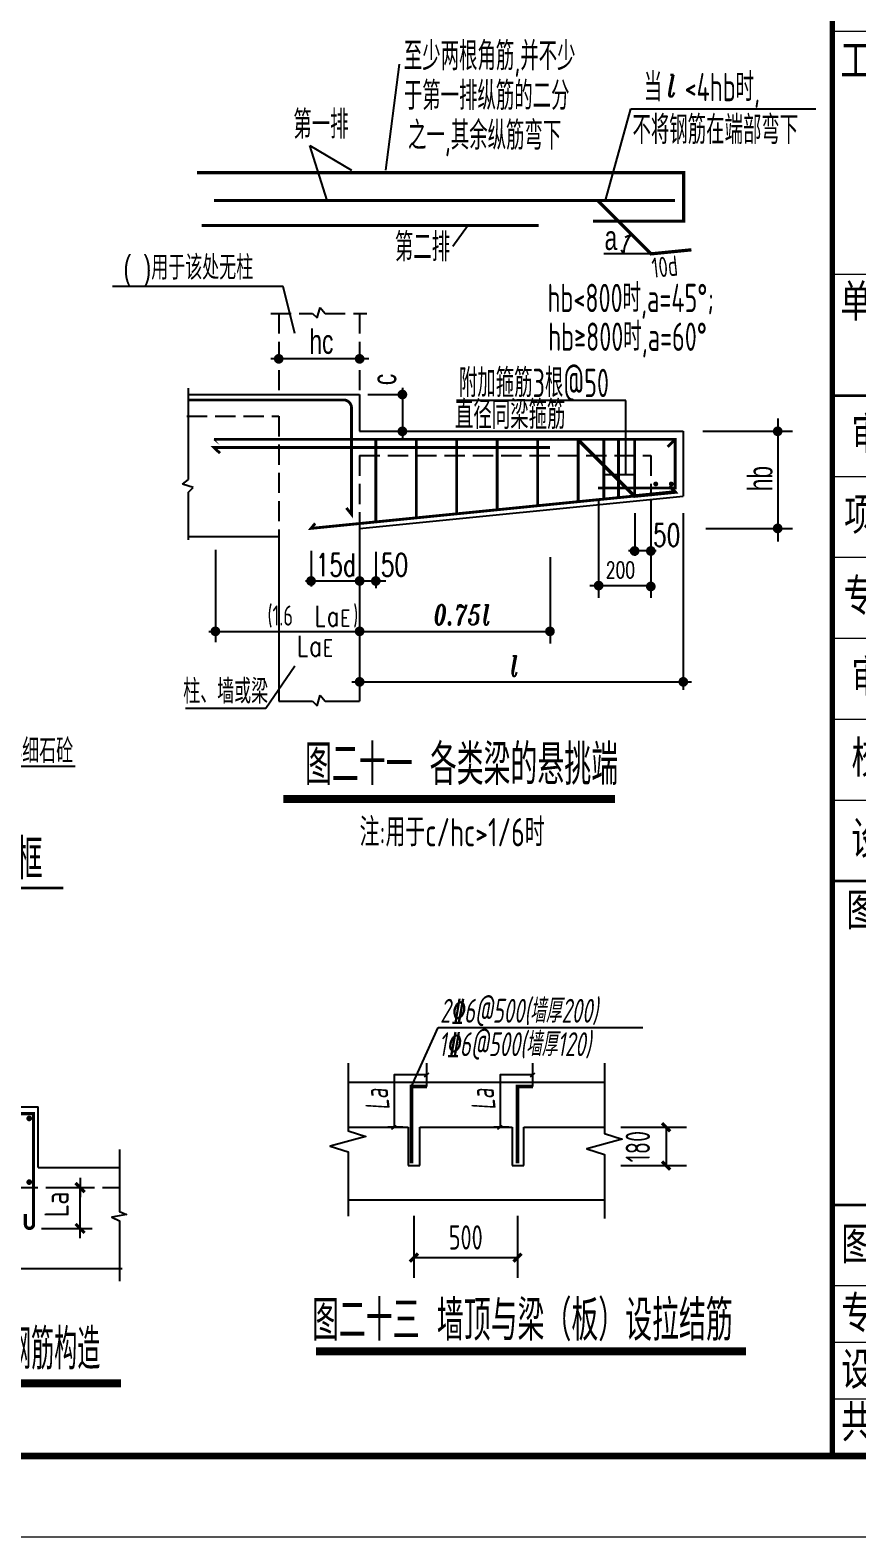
# Model space of a CAD drawing. Extents: x 3968514 to 5230306, y -516551 to -228246.
# Drawn here: x 4204208 to 4214426, y -359553 to -340935 of the extents above; entities that cross this region are included whole.
import ezdxf

# ---------------------------------------------------------------- set-up
doc = ezdxf.new("R2010")
doc.units = 0
doc.header["$LTSCALE"] = 1000
doc.header["$MEASUREMENT"] = 0
doc.linetypes.add('3', pattern=[5, 3, -2])
doc.linetypes.add('DASH', pattern=[0.35, 0.25, -0.1])
for name, color, linetype, lineweight in [('AXIS', 3, 'Continuous', 15), ('FRAME', 3, 'Continuous', 18), ('PUB_DIM', 3, 'Continuous', 15)]:
    doc.layers.add(name, color=color, linetype=linetype, lineweight=lineweight)
for name, color, linetype in [('DIM', 3, 'Continuous'), ('DIM_SYMB', 3, 'Continuous'), ('GJ', 1, 'Continuous'), ('HZ', 4, 'Continuous'), ('L', 4, 'Continuous'), ('PUB_TEXT', 7, 'Continuous'), ('REIN', 2, 'Continuous'), ('TEXT-DIM', 7, 'Continuous'), ('梁__实线', 4, 'Continuous'), ('梁__虚线', 4, '3')]:
    doc.layers.add(name, color=color, linetype=linetype)
doc.styles.add('DIM_FONT', font='SIMPLEX', dxfattribs={"width": 0.7, "bigfont": 'GBCBIG'})
doc.styles.add('FF', font='ztxt.shx', dxfattribs={"width": 0.7, "bigfont": 'hztxt.shx'})
doc.styles.add('FF1', font='tssdeng.shx', dxfattribs={"width": 0.8, "bigfont": 'tssdchn.shx'})
doc.styles.add('FRAME', font='simhei.ttf', dxfattribs={"width": 0.7})
doc.styles.add('HZ', font='txt.shx', dxfattribs={"width": 0.8, "bigfont": 'hztxt.shx'})
doc.styles.add('ita', font='italic.shx', dxfattribs={"width": 0.75})
doc.styles.add('SIM', font='italict.shx', dxfattribs={"width": 0.75, "oblique": 10, "bigfont": 'tssdchn.shx'})
doc.styles.add('TSSD_CHINA', font='tssdeng.shx', dxfattribs={"width": 0.7, "bigfont": 'tssdchn.shx'})
doc.styles.add('TSSD_DIMENSION', font='tssdeng.shx', dxfattribs={"width": 0.7, "bigfont": 'tssdchn.shx'})
doc.styles.add('TSSD_Norm', font='tssdeng.shx', dxfattribs={"width": 0.7, "bigfont": 'hztxt.shx'})
doc.styles.add('TSSD_REIN', font='Tssdeng.shx', dxfattribs={"width": 0.7, "bigfont": 'hztxt.shx'})
doc.dimstyles.new('TSSD_100_100', dxfattribs={"dimtxt": 300, "dimasz": 100, "dimexe": 250, "dimexo": 200, "dimgap": 100, "dimtad": 1, "dimdec": 0, "dimzin": 0, "dimdsep": 46, "dimtxsty": 'TSSD_DIMENSION', "dimblk": 'ARCHTICK', "dimcen": 0, "dimclrt": 7, "dimadec": 0, "dimazin": 0, "dimtm": 1e-09, "dimtfac": 1, "dimtdec": 0, "dimtix": 1, "dimtmove": 2, "dimatfit": 3, "dimldrblk": 'ARCHTICK', "dimfxl": 1, "dimtvp": 0.7, "dimtolj": 1, "dimtzin": 0, "dimarcsym": 0})
doc.dimstyles.new('TSSD_100_100$0', dxfattribs={"dimtxt": 300, "dimasz": 100, "dimexe": 100, "dimexo": 200, "dimgap": 100, "dimtad": 1, "dimdec": 0, "dimzin": 0, "dimdsep": 46, "dimtxsty": 'TSSD_DIMENSION', "dimblk": 'ARCHTICK', "dimblk1": 'ARCHTICK', "dimblk2": 'ARCHTICK', "dimcen": 0, "dimdle": 100, "dimclrd": 3, "dimclre": 3, "dimclrt": 7, "dimadec": 0, "dimazin": 0, "dimtfac": 1, "dimtdec": 0, "dimtix": 1, "dimtmove": 2, "dimatfit": 3, "dimldrblk": 'ARCHTICK', "dimfxl": 1, "dimtolj": 1, "dimtzin": 0, "dimarcsym": 0})

# ---------------------------------------------------------------- blocks, each defined once
blk = doc.blocks.new('2')
at = {"layer": 'FRAME', "lineweight": 70}
blk.add_line((224618, -31373), (224618, -71373), dxfattribs=at)
at = {"layer": 'FRAME', "lineweight": 18}
for p, q in [((231618, -53773), (224618, -53773)), ((231618, -56773), (224618, -56773)), ((231618, -59273), (224618, -59273)), ((231618, -60273), (224618, -60273)), ((231618, -61273), (224618, -61273)), ((231618, -62273), (224618, -62273)), ((231618, -63273), (224618, -63273)), ((231618, -69273), (224618, -69273)), ((231618, -69973), (224618, -69973)), ((231618, -70673), (224618, -70673)), ((173218, -72373), (232618, -72373))]:
    blk.add_line(p, q, dxfattribs=at)
at = {"layer": 'FRAME', "lineweight": 35}
for p, q in [((231618, -58273), (224618, -58273)), ((231618, -64273), (224618, -64273)), ((231618, -68273), (224618, -68273))]:
    blk.add_line(p, q, dxfattribs=at)
at = {"layer": 'FRAME', "lineweight": 100}
blk.add_line((175718, -71373), (231618, -71373), dxfattribs=at)
at = {"layer": 'FRAME', "char_height": 400, "style": 'FRAME'}
for s, insert, width, attachment_point in [('工程名称', (224718, -53923), 2368.14, 1), ('单项工程', (224718, -56901), 2349.15, 1), ('审    定', (225618, -58760), 2342.03, 5), ('{\\W0.65;专业负责人}', (225646, -60760), 2763.05, 5), ('审    核', (225618, -61760), 2356.27, 5), ('校    对', (225618, -62760), 2370.51, 5), ('设    计', (225618, -63760), 2363.39, 5), (' 图    名', (224601, -64423), 1860.82, 1), ('图纸编号', (225493, -68773), 2325.42, 5), ('专    业', (225493, -69623), 2057.29, 5), ('设计阶段', (225493, -70323), 2361.02, 5), ('共    张', (225493, -70973), 2045.42, 5)]:
    blk.add_mtext(s, dxfattribs=dict(at, insert=insert, width=width, attachment_point=attachment_point))
at = {"layer": 'FRAME', "lineweight": 18, "insert": (225653, -59760), "char_height": 400, "width": 2758.64, "attachment_point": 5, "style": 'FRAME'}
blk.add_mtext('{\\W0.65;项目负责人}', dxfattribs=at)
blk = doc.blocks.new('_ArchTick')
at = {"color": 0, "linetype": 'ByBlock', "const_width": 0.4}
blk.add_lwpolyline([(-0.5, -0.5), (0.5, 0.5)], dxfattribs=at)
blk = doc.blocks.new('*D256')
at = {"layer": 'Defpoints', "color": 0, "transparency": 16777216}
for p in [(986, 1973), (521, 1189), (986, 1189)]:
    blk.add_point(p, dxfattribs=at)
at = {"layer": 'DIM', "color": 3, "lineweight": -2, "transparency": 16777216}
for p, q in [((521, 2073), (521, 1089)), ((786, 1973), (421, 1973)), ((786, 1189), (421, 1189))]:
    blk.add_line(p, q, dxfattribs=at)
at = {"layer": 'DIM', "color": 3, "lineweight": -2, "transparency": 16777216, "xscale": 80, "yscale": 80, "zscale": 80}
for p, rotation in [((521, 1973), 90), ((521, 1189), 270)]:
    blk.add_blockref('_ArchTick', p, dxfattribs=dict(at, rotation=rotation))
at = {"layer": 'DIM', "color": 7, "transparency": 16777216, "insert": (296, 1581), "char_height": 250, "attachment_point": 5, "rotation": 90, "style": 'TSSD_DIMENSION'}
blk.add_mtext('\\A1;b', dxfattribs=at)
blk = doc.blocks.new('*D257')
at = {"layer": 'Defpoints', "color": 0, "transparency": 16777216}
for p in [(1543, 1260), (2002, 1260), (2002, 765)]:
    blk.add_point(p, dxfattribs=at)
at = {"layer": 'DIM', "color": 3, "lineweight": -2, "transparency": 16777216}
for p, q in [((1543, 1060), (1543, 665)), ((2002, 1060), (2002, 665)), ((1443, 765), (2102, 765))]:
    blk.add_line(p, q, dxfattribs=at)
at = {"layer": 'DIM', "color": 3, "lineweight": -2, "transparency": 16777216, "xscale": 80, "yscale": 80, "zscale": 80, "rotation": 180}
blk.add_blockref('_ArchTick', (1543, 765), dxfattribs=at)
at = {"layer": 'DIM', "color": 3, "lineweight": -2, "transparency": 16777216, "xscale": 80, "yscale": 80, "zscale": 80}
blk.add_blockref('_ArchTick', (2002, 765), dxfattribs=at)
at = {"layer": 'DIM', "color": 7, "transparency": 16777216, "insert": (1772, 990), "char_height": 250, "attachment_point": 5, "style": 'TSSD_DIMENSION'}
blk.add_mtext('\\A1;60', dxfattribs=at)
blk = doc.blocks.new('*D258')
at = {"layer": 'Defpoints', "color": 0, "transparency": 16777216}
for p in [(1983, 1278), (1983, 1178), (2465, 1178)]:
    blk.add_point(p, dxfattribs=at)
at = {"layer": 'DIM', "color": 3, "lineweight": -2, "transparency": 16777216}
for p, q in [((2465, 1278), (2465, 1358)), ((2183, 1278), (2565, 1278)), ((2183, 1178), (2565, 1178)), ((2465, 1278), (2465, 1178)), ((2465, 1178), (2465, 1098))]:
    blk.add_line(p, q, dxfattribs=at)
at = {"layer": 'DIM', "color": 3, "lineweight": -2, "transparency": 16777216, "xscale": 80, "yscale": 80, "zscale": 80}
for p, rotation in [((2465, 1278), 270), ((2465, 1178), 90)]:
    blk.add_blockref('_ArchTick', p, dxfattribs=dict(at, rotation=rotation))
at = {"layer": 'DIM', "color": 7, "transparency": 16777216, "insert": (2240, 1228), "char_height": 250, "attachment_point": 5, "rotation": 90, "style": 'TSSD_DIMENSION'}
blk.add_mtext('\\A1;15', dxfattribs=at)
blk = doc.blocks.new('*D259')
at = {"layer": 'Defpoints', "color": 0, "transparency": 16777216}
for p in [(1983, 1973), (1983, 1873), (2465, 1973)]:
    blk.add_point(p, dxfattribs=at)
at = {"layer": 'DIM', "color": 3, "lineweight": -2, "transparency": 16777216}
for p, q in [((2465, 1973), (2465, 2053)), ((2183, 1973), (2565, 1973)), ((2183, 1873), (2565, 1873)), ((2465, 1873), (2465, 1973)), ((2465, 1873), (2465, 1793))]:
    blk.add_line(p, q, dxfattribs=at)
at = {"layer": 'DIM', "color": 3, "lineweight": -2, "transparency": 16777216, "xscale": 80, "yscale": 80, "zscale": 80}
for p, rotation in [((2465, 1973), 270), ((2465, 1873), 90)]:
    blk.add_blockref('_ArchTick', p, dxfattribs=dict(at, rotation=rotation))
at = {"layer": 'DIM', "color": 7, "transparency": 16777216, "insert": (2240, 1923), "char_height": 250, "attachment_point": 5, "rotation": 90, "style": 'TSSD_DIMENSION'}
blk.add_mtext('\\A1;15', dxfattribs=at)
blk = doc.blocks.new('*D260')
at = {"layer": 'Defpoints', "color": 0, "transparency": 16777216}
for p in [(1209, 1925), (2488, 1925), (2488, 1209)]:
    blk.add_point(p, dxfattribs=at)
at = {"layer": 'DIM', "color": 0, "lineweight": -2, "transparency": 16777216}
for p, q in [((1209, 1725), (1209, 959)), ((2488, 1725), (2488, 959)), ((1209, 1209), (2488, 1209))]:
    blk.add_line(p, q, dxfattribs=at)
at = {"layer": 'DIM', "color": 0, "lineweight": -2, "transparency": 16777216, "xscale": 100, "yscale": 100, "zscale": 100, "rotation": 180}
blk.add_blockref('_ArchTick', (1209, 1209), dxfattribs=at)
at = {"layer": 'DIM', "color": 0, "lineweight": -2, "transparency": 16777216, "xscale": 100, "yscale": 100, "zscale": 100}
blk.add_blockref('_ArchTick', (2488, 1209), dxfattribs=at)
at = {"layer": 'DIM', "color": 7, "transparency": 16777216, "insert": (1849, 1459), "char_height": 300, "attachment_point": 5, "style": 'TSSD_DIMENSION'}
blk.add_mtext('\\A1;500', dxfattribs=at)
blk = doc.blocks.new('*D261')
at = {"layer": 'Defpoints', "color": 0, "transparency": 16777216}
for p in [(3564, 2820), (3564, 2347), (4326, 2347)]:
    blk.add_point(p, dxfattribs=at)
at = {"layer": 'DIM', "color": 0, "lineweight": -2, "transparency": 16777216}
for p, q in [((3764, 2820), (4576, 2820)), ((4326, 2820), (4326, 2347)), ((3764, 2347), (4576, 2347))]:
    blk.add_line(p, q, dxfattribs=at)
at = {"layer": 'DIM', "color": 0, "lineweight": -2, "transparency": 16777216, "xscale": 100, "yscale": 100, "zscale": 100}
for p, rotation in [((4326, 2820), 90), ((4326, 2347), 270)]:
    blk.add_blockref('_ArchTick', p, dxfattribs=dict(at, rotation=rotation))
at = {"layer": 'DIM', "color": 7, "transparency": 16777216, "insert": (3976, 2581), "char_height": 300, "attachment_point": 5, "rotation": 90, "style": 'TSSD_DIMENSION'}
blk.add_mtext('\\A1;180', dxfattribs=at)
blk = doc.blocks.new('_DIMX')
blk.add_line((-150, 0), (150, 0))
at = {"const_width": 50}
blk.add_lwpolyline([(-70, -70), (70, 70)], dxfattribs=at)
blk = doc.blocks.new('*D253')
at = {"layer": 'Defpoints', "color": 0, "transparency": 16777216}
for p in [(2249, 2563), (2670, 2563), (3465, 2026)]:
    blk.add_point(p, dxfattribs=at)
at = {"layer": 'DIM', "color": 0, "lineweight": -2, "transparency": 16777216}
for p, q in [((2470, 2563), (1999, 2563)), ((2249, 2026), (2249, 2563)), ((3265, 2026), (1999, 2026))]:
    blk.add_line(p, q, dxfattribs=at)
at = {"layer": 'DIM', "color": 0, "lineweight": -2, "transparency": 16777216, "xscale": 100, "yscale": 100, "zscale": 100}
for p, rotation in [((2249, 2563), 90), ((2249, 2026), 270)]:
    blk.add_blockref('_ArchTick', p, dxfattribs=dict(at, rotation=rotation))
at = {"layer": 'DIM', "color": 7, "transparency": 16777216, "insert": (1681, 1977), "char_height": 300, "attachment_point": 5, "rotation": 90, "style": 'TSSD_DIMENSION'}
blk.add_mtext('\\A1;≥15d ', dxfattribs=at)
blk = doc.blocks.new('*D254')
at = {"layer": 'Defpoints', "color": 0, "transparency": 16777216}
for p in [(3542, 2718), (4204, 2718), (3279, 1679)]:
    blk.add_point(p, dxfattribs=at)
at = {"layer": 'DIM', "color": 0, "lineweight": -2, "transparency": 16777216}
for p, q in [((3742, 2718), (4454, 2718)), ((4204, 1679), (4204, 2718)), ((3479, 1679), (4454, 1679))]:
    blk.add_line(p, q, dxfattribs=at)
at = {"layer": 'DIM', "color": 0, "lineweight": -2, "transparency": 16777216, "xscale": 100, "yscale": 100, "zscale": 100}
for p, rotation in [((4204, 2718), 90), ((4204, 1679), 270)]:
    blk.add_blockref('_ArchTick', p, dxfattribs=dict(at, rotation=rotation))
at = {"layer": 'DIM', "color": 7, "transparency": 16777216, "insert": (3954, 2199), "char_height": 300, "attachment_point": 5, "rotation": 90, "style": 'TSSD_DIMENSION'}
blk.add_mtext('\\A1;La', dxfattribs=at)
blk = doc.blocks.new('*D255')
at = {"layer": 'Defpoints', "color": 0, "transparency": 16777216}
for p in [(3355, 3468), (4204, 3468), (3355, 2718)]:
    blk.add_point(p, dxfattribs=at)
at = {"layer": 'DIM', "color": 0, "lineweight": -2, "transparency": 16777216}
for p, q in [((3555, 3468), (4454, 3468)), ((4204, 2718), (4204, 3468)), ((3555, 2718), (4454, 2718))]:
    blk.add_line(p, q, dxfattribs=at)
at = {"layer": 'DIM', "color": 0, "lineweight": -2, "transparency": 16777216, "xscale": 100, "yscale": 100, "zscale": 100}
for p, rotation in [((4204, 3468), 90), ((4204, 2718), 270)]:
    blk.add_blockref('_ArchTick', p, dxfattribs=dict(at, rotation=rotation))
at = {"layer": 'DIM', "color": 7, "transparency": 16777216, "insert": (3954, 3093), "char_height": 300, "attachment_point": 5, "rotation": 90, "style": 'TSSD_DIMENSION'}
blk.add_mtext('\\A1;c', dxfattribs=at)
blk = doc.blocks.new('A$C7C7C564C')
at = {"layer": 'DIM_SYMB'}
blk.add_lwpolyline([(986.1, 2190.4), (986.1, 1672.8), (1196.1, 1596.3), (776.1, 1522.3), (986.1, 1447.8), (986.1, 930.2)], dxfattribs=at)
at = {"layer": 'REIN', "const_width": 43.7}
for points in [[(1808.3, 1800.3, 1), (1852, 1800.3, 1)], [(1808.3, 1345.9, 1), (1852, 1345.9, 1)]]:
    blk.add_lwpolyline(points, format="xyb", close=True, dxfattribs=at)
at = {"layer": '梁__实线'}
for p, q in [((1830.1, 2240.9), (1130.8, 2240.9)), ((1830.1, 1361.8), (1830.1, 2240.9)), ((986.1, 1973.5), (2001.6, 1973.5)), ((1542.9, 1973.5), (1542.9, 1178.3)), ((2001.6, 1973.5), (2001.6, 1178.3)), ((1749.7, 1523.4), (3827.8, 1523.4)), ((2001.6, 1178.3), (986.1, 1178.3))]:
    blk.add_line(p, q, dxfattribs=at)
for points, const_width in [([(986.1, 1873.5), (1901.6, 1873.5), (1901.6, 1278.3), (986.1, 1278.3)], 50), ([(0, 17.5), (3682.4, 17.5)], 35)]:
    blk.add_lwpolyline(points, dxfattribs=dict(at, const_width=const_width))
at = {"layer": 'HZ', "width": 0.7}
for s, style, p in [('2%%1328', 'TSSD_REIN', (1188.8, 2315)), ('C25细石砼', 'FF', (2659.4, 1560.4))]:
    blk.add_text(s, height=300, dxfattribs=dict(at, style=style)).set_placement(p)
at = {"layer": 'PUB_TEXT', "color": 0, "style": 'FF1', "width": 0.7}
blk.add_text('洞口侧钢筋混凝土边框', height=500, dxfattribs=at).set_placement((103.9, 121.9))
at = {"layer": 'DIM'}
dim = blk.add_linear_dim(base=(521, 1189), p1=(986.1, 1973.5), p2=(986.1, 1189), angle=90, text='b', dimstyle='TSSD_100_100$0', dxfattribs=at)
dim.commit()
dim.dimension.update_dxf_attribs({"geometry": '*D256', "text_midpoint": (296, 1581.2)})
for base, p1, p2, picture, middle in [((2465.1, 1973.5), (1982.8, 1873.5), (1982.8, 1973.5), '*D259', (2240.1, 1923.5)), ((2465.1, 1178.3), (1982.8, 1278.3), (1982.8, 1178.3), '*D258', (2240.1, 1228.3))]:
    dim = blk.add_linear_dim(base=base, p1=p1, p2=p2, angle=90, text='15', dimstyle='TSSD_100_100$0', override={"dimtxt": 250}, dxfattribs=at)
    dim.commit()
    dim.dimension.update_dxf_attribs({"geometry": picture, "text_midpoint": middle})
dim = blk.add_linear_dim(base=(2001.6, 765.3), p1=(1542.9, 1259.7), p2=(2001.6, 1259.7), text='60', dimstyle='TSSD_100_100$0', override={"dimtxt": 250}, dxfattribs=at)
dim.commit()
dim.dimension.update_dxf_attribs({"geometry": '*D257', "text_midpoint": (1772.3, 990.3)})
blk = doc.blocks.new('A$C0D902859')
at = {"ltscale": 4}
for p, q in [((1178, 3322.1), (1510.3, 4053.5)), ((1510.3, 4053.5), (4036.3, 4053.5)), ((1370, 3322.1), (1370, 3613.1)), ((2679.7, 3322.1), (2679.7, 3613.1)), ((394.4, 3376.9), (3563.7, 3376.9)), ((394.4, 2819.8), (1137.2, 2819.8)), ((1070.5, 2819.8), (886.5, 2819.8)), ((1137.2, 2819.8), (1137.2, 2346.7)), ((1281.6, 2819.8), (2422.7, 2819.8)), ((1281.6, 2346.7), (1281.6, 2819.8)), ((2380.3, 2819.8), (2196.2, 2819.8)), ((2422.7, 2819.8), (2422.7, 2346.7)), ((2567, 2819.8), (3563.7, 2819.8)), ((2567, 2346.7), (2567, 2819.8)), ((1137.2, 2346.7), (1281.6, 2346.7)), ((2422.7, 2346.7), (2567, 2346.7)), ((394.4, 1925.1), (3563.7, 1925.1))]:
    blk.add_line(p, q, dxfattribs=at)
for points in [[(394.4, 3610.8), (394.4, 2777.3), (614.4, 2707.3), (174.4, 2587.3), (394.4, 2517.3), (394.4, 1720.3)], [(3563.7, 3610.8), (3563.7, 2743.8), (3783.7, 2673.8), (3343.7, 2553.8), (3563.7, 2483.8), (3563.7, 1692.9)], [(1370, 3469), (965.6, 3469), (965.6, 2821.7)], [(2679.7, 3469), (2275.3, 3469), (2275.3, 2821.7)]]:
    blk.add_lwpolyline(points, dxfattribs=at)
at = {"ltscale": 4, "const_width": 20}
for points in [[(1335.7, 3440.6), (1394.9, 3490.6)], [(2645.4, 3440.6), (2704.6, 3490.6)], [(931.3, 2792.7), (990.5, 2842.7)], [(2241, 2792.7), (2300.2, 2842.7)]]:
    blk.add_lwpolyline(points, dxfattribs=at)
at = {"layer": 'AXIS', "const_width": 100}
blk.add_lwpolyline([(0, 50), (5313.1, 50)], dxfattribs=at)
at = {"layer": 'REIN', "const_width": 45}
for points in [[(1178, 2372.5), (1178, 3322.1), (1370, 3322.1)], [(2487.8, 2372.5), (2487.8, 3322.1), (2679.7, 3322.1)]]:
    blk.add_lwpolyline(points, dxfattribs=at)
at = {"layer": 'PUB_TEXT', "color": 4, "style": 'TSSD_Norm', "oblique": 10, "width": 0.660027}
for s, p in [('2%%1326@500(墙厚200)', (1532.2, 4111.8)), ('1%%1326@500(墙厚120)', (1515.2, 3698.7))]:
    blk.add_text(s, height=295.442, dxfattribs=at).set_placement(p)
for p in [(911.7, 3040.1), (2221.5, 3040.1)]:
    blk.add_text('La', height=295.44, rotation=96.51323, dxfattribs=at).set_placement(p)
at = {"layer": 'PUB_TEXT', "color": 0, "style": 'FF1', "width": 0.7}
blk.add_text('图二十三 墙顶与梁（板）设拉结筋', height=500, rotation=0, dxfattribs=at).set_placement((-50.5, 183.4))
at = {"layer": 'DIM'}
dim = blk.add_linear_dim(base=(4326, 2346.7), p1=(3563.7, 2819.8), p2=(3563.7, 2346.7), angle=90, text='180', dimstyle='TSSD_100_100', dxfattribs=at)
dim.commit()
dim.dimension.update_dxf_attribs({"geometry": '*D261', "text_midpoint": (3975.7, 2581), "dimtype": 128})
dim = blk.add_linear_dim(base=(2487.8, 1208.6), p1=(1209.4, 1925.1), p2=(2487.8, 1925.1), text='500', dimstyle='TSSD_100_100', dxfattribs=at)
dim.commit()
dim.dimension.update_dxf_attribs({"geometry": '*D260', "text_midpoint": (1848.6, 1458.6)})
blk = doc.blocks.new('A$C176D3586')
at = {"linetype": 'ByBlock'}
for p, q in [((6672.8, 2468.4), (7121.2, 2468.4)), ((6971.2, 2469.2), (6971.2, 2470)), ((6971.2, 1963.9), (6971.2, 2468.4)), ((6495.2, 1963.9), (7121.2, 1963.9)), ((6971.2, 1963.1), (6971.2, 1962.3))]:
    blk.add_line(p, q, dxfattribs=at)
at = {"layer": 'Defpoints', "color": 0, "linetype": 'ByBlock'}
for p in [(6522.8, 2468.4), (6971.2, 2468.4), (6345.2, 1963.9)]:
    blk.add_point(p, dxfattribs=at)
at = {"layer": 'GJ', "const_width": 35}
blk.add_lwpolyline([(622.5, 3339.4), (3198.7, 3339.4, -0.4142136), (3278.7, 3259.4), (3278.7, 1679.3), (3146.2, 1811.9)], format="xyb", dxfattribs=at)
blk.add_lwpolyline([(626, 2562.9), (3215.9, 2562.9)], dxfattribs=at)
at = {"layer": 'HZ'}
for p, q in [((1230, 3912.1), (0, 3912.1)), ((1230, 3024.6), (1230, 3912.1)), ((2981.7, 3878.6), (1482.6, 3878.6)), ((2981.7, 2968.4), (2981.7, 3878.6)), ((622.5, 3537.9), (622.5, 3007.3)), ((605, 3468.4), (3355, 3468.4)), ((3355, 3468.4), (3355, 1468.4)), ((5828.3, 3468.4), (6453.3, 3468.4)), ((5828.3, 2718.4), (5828.3, 3468.4)), ((6453.3, 2718.4), (6453.3, 3468.4)), ((622.5, 3007.3), (682.6, 2947.1)), ((682.6, 2947.1), (541.2, 2933)), ((541.2, 2933), (626, 2883.4)), ((626, 2883.4), (626, 2382.3)), ((4799.5, 2718.4), (5828.3, 2718.4)), ((6453.3, 2718.4), (7460, 2718.4)), ((605, 2468.4), (2730, 2468.4)), ((2730, 2468.4), (2730, 1468.4)), ((2415, 1018.4), (2945, 1566.9)), ((2730, 1468.4), (3355, 1468.4)), ((4808.5, 1468.4), (7490.3, 1468.4)), ((2415, 1018.4), (1133.7, 1018.4))]:
    blk.add_line(p, q, dxfattribs=at)
for points in [[(4799.5, 3006), (4799.5, 2230.5), (4885.8, 2190.3), (4704.1, 2159.1), (4799.5, 2114.5), (4799.5, 1312.2)], [(7460, 2939.5), (7460, 2175.1), (7546.2, 2134.9), (7364.5, 2103.7), (7460, 2059.1), (7460, 1312.2)]]:
    blk.add_lwpolyline(points, dxfattribs=at)
at = {"layer": 'PUB_DIM', "const_width": 100}
blk.add_lwpolyline([(278, 50), (7475.2, 50)], dxfattribs=at)
at = {"layer": 'REIN'}
blk.add_line((3222.3, 2968.4), (2741, 2968.4), dxfattribs=at)
at = {"layer": 'REIN', "const_width": 35}
for points in [[(2828.7, 3339.4), (2828.7, 2239.1)], [(3152.8, 3339.4), (3152.8, 2239.1)], [(3215.9, 2562.9), (3215.9, 2053.4), (3109.8, 2159.4)]]:
    blk.add_lwpolyline(points, dxfattribs=at)
at = {"layer": 'REIN', "const_width": 40}
blk.add_lwpolyline([(6007.4, 2143.9), (6007.4, 2013.9, -1), (5907.4, 2013.9), (5907.4, 3382.9), (6395.2, 3382.9), (6395.2, 2013.9, -1), (6295.2, 2013.9), (6295.2, 2143.9)], format="xyb", dxfattribs=at)
at = {"layer": 'REIN'}
for points, const_width in [([(5948.7, 3323.1, 1), (5983.7, 3323.1, 1)], 35), ([(6324.7, 3323.1, 1), (6359.7, 3323.1, 1)], 35), ([(1208.1, 3024.6, 1), (1251.9, 3024.6, 1)], 43.7), ([(5948.7, 2536.3, 1), (5983.7, 2536.3, 1)], 35), ([(6324.7, 2536.3, 1), (6359.7, 2536.3, 1)], 35)]:
    blk.add_lwpolyline(points, format="xyb", close=True, dxfattribs=dict(at, const_width=const_width))
at = {"layer": '梁__虚线', "linetype": 'DASH'}
for p, q in [((605, 2718.4), (3355, 2718.4)), ((4799.5, 2468.4), (7460, 2468.4))]:
    blk.add_line(p, q, dxfattribs=at)
at = {"linetype": 'ByBlock', "xscale": 0.7999999998137355, "yscale": 0.7999999998137355, "zscale": 0.7999999998137355}
for p, rotation in [((2828.7, 2966.8), 270), ((3154.4, 2966.8), 270), ((6971.2, 2468.4), 270), ((6971.2, 1963.9), 90)]:
    blk.add_blockref('_DIMX', p, dxfattribs=dict(at, rotation=rotation))
at = {"layer": 'PUB_TEXT', "style": 'TSSD_CHINA', "width": 0.65}
for s, p in [('上翻梁 ', (30, 3995.9)), ('开口箍2%%1328', (1513.1, 3943.9)), (' 端支座梁 ', (978.7, 1087.1))]:
    blk.add_text(s, height=350, dxfattribs=at).set_placement(p)
at = {"layer": 'PUB_TEXT', "style": 'TSSD_CHINA', "width": 0.8}
for s, p in [('L', (6830, 2100.7)), ('a', (6830, 2257.6))]:
    blk.add_text(s, height=300, rotation=90, dxfattribs=at).set_placement(p)
at = {"layer": 'PUB_TEXT', "color": 0, "style": 'FF1', "width": 0.6}
blk.add_text(' 图十九 上翻梁与端支座梁梁面有高差时纵向钢筋构造 ', height=500, dxfattribs=at).set_placement((301.2, 221.3))
at = {"layer": 'DIM'}
for base, p1, p2, text, picture, middle in [((4203.7, 3468.4), (3355, 2718.4), (3355, 3468.4), 'c', '*D255', (3953.7, 3093.4)), ((4203.7, 2718.4), (3278.7, 1679.3), (3542.5, 2718.4), 'La', '*D254', (3953.7, 2198.8))]:
    dim = blk.add_linear_dim(base=base, p1=p1, p2=p2, angle=90, text=text, dimstyle='TSSD_100_100', dxfattribs=at)
    dim.commit()
    dim.dimension.update_dxf_attribs({"geometry": picture, "text_midpoint": middle})
dim = blk.add_linear_dim(base=(2248.7, 2562.9), p1=(3464.6, 2025.9), p2=(2670, 2562.9), angle=90, text='≥15d ', dimstyle='TSSD_100_100', dxfattribs=at)
dim.commit()
dim.dimension.update_dxf_attribs({"geometry": '*D253', "text_midpoint": (1681, 1976.6), "dimtype": 128})

msp = doc.modelspace()

# ---------------------------------------------------------------- linework, layer by layer
at = {"color": 0, "linetype": 'ByBlock'}
for p, q in [((4211570.19566, -345511.37557), (4209478.47343, -345511.37557)), ((4211570.19566, -346426.07143), (4211570.19566, -345511.37557)), ((4211298.63489, -346426.07143), (4211680.25774, -346426.07143))]:
    msp.add_line(p, q, dxfattribs=at)
at = {"linetype": 'ByBlock'}
for p, q in [((4211234.14575, -346742.72539), (4211234.14575, -347948.51693)), ((4211880.25774, -346742.72539), (4211880.25774, -347948.51693)), ((4210633.20604, -347448.14227), (4210633.20604, -348514.46162)), ((4211127.13682, -347798.51693), (4211879.45774, -347798.51693)), ((4208281.05774, -348364.46162), (4210632.40604, -348364.46162))]:
    msp.add_line(p, q, dxfattribs=at)
at = {"layer": 'Defpoints', "color": 0, "linetype": 'ByBlock'}
for p in [(4210633.20604, -346092.72539), (4211126.33682, -346592.72539), (4211880.25774, -346592.72539), (4211880.25774, -347798.51693), (4208280.25774, -348585.97505)]:
    msp.add_point(p, dxfattribs=at)
at = {"layer": 'GJ'}
for points, const_width in [([(4206270.90768, -342695.49294), (4212284.46412, -342695.49294), (4212284.46412, -343295.49294), (4211166.13313, -343295.49294)], 40), ([(4206481.34992, -343040.46773), (4212179.40411, -343040.46773)], 40), ([(4210633.20604, -346092.72539), (4206480.28414, -346092.72539), (4206553.23673, -346162.51034)], 35), ([(4208480.25774, -345992.72539), (4208480.25774, -347011.92102)], 35), ([(4208980.25774, -345992.72539), (4208980.25774, -346961.92102)], 35), ([(4209480.25774, -345992.72539), (4209480.25774, -346911.92102)], 35), ([(4209980.25774, -345992.72539), (4209980.25774, -346861.92102)], 35), ([(4210480.25774, -345992.72539), (4210480.25774, -346811.92102)], 35), ([(4210980.25774, -345992.72539), (4210980.25774, -346761.92102)], 35), ([(4211298.63489, -346711.92102), (4211298.63489, -345992.72539)], 35), ([(4211480.25774, -346711.92102), (4211480.25774, -345992.72539)], 35), ([(4211680.25774, -346691.92102), (4211680.25774, -345992.72539)], 35)]:
    msp.add_lwpolyline(points, dxfattribs=dict(at, const_width=const_width))
msp.add_lwpolyline([(4206326.15523, -343349.84883, 40, 40, 0), (4210494.4823, -343349.84883, 20, 0, 0)], format="xyseb", dxfattribs=at)
at = {"layer": 'GJ', "const_width": 35}
msp.add_lwpolyline([(4206166.7013, -345504.75848), (4208080.25774, -345504.75848, -0.4142135624), (4208180.25774, -345604.75848), (4208180.25774, -346918.41251), (4208116.74709, -346839.82062)], format="xyb", dxfattribs=at)
at = {"layer": 'GJ', "const_width": 30}
for points in [[(4211925.0129, -346543.07141, 1), (4211955.0129, -346543.07141, 1)], [(4212117.14479, -346543.07141, 1), (4212147.14479, -346543.07141, 1)]]:
    msp.add_lwpolyline(points, format="xyb", close=True, dxfattribs=at)
at = {"layer": 'HZ'}
for p, q in [((4208603.06783, -342667.60311), (4208773.06348, -341355.31777)), ((4211322.79729, -343025.51816), (4211633.60376, -341907.36989)), ((4211633.60376, -341907.36989), (4213918.03045, -341907.36989)), ((4207880.00023, -343040.46773), (4207666.67586, -342359.08221)), ((4207666.67586, -342359.08221), (4208179.58507, -342667.10246)), ((4209433.76692, -343602.90078), (4209614.369, -343352.23342)), ((4211641.80338, -343460.60346), (4211561.01725, -343496.84353)), ((4211542.70793, -343699.96898), (4211515.08163, -343651.2762)), ((4211881.34992, -343699.96898), (4211299.11917, -343699.96898)), ((4207336.42774, -344105.18955), (4205224.52777, -344105.18955)), ((4207480.83089, -344682.41354), (4207336.42774, -344105.18955)), ((4208392.06151, -344997.14628), (4207183.00126, -344997.14628)), ((4206166.7013, -346487.61518), (4206166.7013, -345357.9299)), ((4208808.38199, -345355.27205), (4208808.38199, -345989.54723)), ((4208380.56484, -345437.98795), (4208849.51806, -345437.98795)), ((4212521.08739, -345892.72539), (4213631.97283, -345892.72539)), ((4213446.82505, -345734.52181), (4213446.82505, -347254.60848)), ((4206092.46216, -346547.67733), (4206166.7013, -346487.61518)), ((4206223.26446, -346586.54108), (4206092.46216, -346547.67733)), ((4206166.7013, -346643.07017), (4206223.26446, -346586.54108)), ((4206166.7013, -347234.49545), (4206166.7013, -346643.07017)), ((4211680.25774, -346903.18571), (4211680.25774, -347430.08323)), ((4211880.25774, -346903.18571), (4211880.25774, -347439.45417)), ((4212280.25774, -346902.65544), (4212280.25774, -349087.82165)), ((4212560.76185, -347092.72539), (4213631.97283, -347092.72539)), ((4206497.24637, -347357.184), (4206497.24637, -348499.74791)), ((4207680.25774, -347369.63082), (4207680.25774, -347809.83213)), ((4208480.25774, -347380.918), (4208480.25774, -347832.40677)), ((4211602.1549, -347364.43805), (4211945.46428, -347364.43805)), ((4207610.76975, -347742.10907), (4208604.71555, -347742.10907)), ((4206415.49381, -348364.2785), (4208280.25774, -348364.2785)), ((4207481.17669, -348793.54983), (4207120.16851, -349316.65937)), ((4208184.98005, -348988.38818), (4212380.22002, -348988.38818)), ((4207280.25774, -349228.63352), (4207697.6198, -349228.63352)), ((4207697.6198, -349228.63352), (4207754.14888, -349285.19668)), ((4207754.14888, -349285.19668), (4207793.01263, -349154.39438)), ((4207793.01263, -349154.39438), (4207853.07478, -349228.63352)), ((4207853.07478, -349228.63352), (4208280.25774, -349228.63352)), ((4207120.16851, -349316.65937), (4206127.39494, -349316.65937))]:
    msp.add_line(p, q, dxfattribs=at)
for points, const_width in [([(4207250.25774, -344997.14628, 1), (4207310.25774, -344997.14628, 1)], 60), ([(4208250.25774, -344997.14628, 1), (4208310.25774, -344997.14628, 1)], 60), ([(4208778.38199, -345437.98795, 1), (4208838.38199, -345437.98795, 1)], 60), ([(4208778.38199, -345892.72539, 1), (4208838.38199, -345892.72539, 1)], 60), ([(4213416.82505, -345892.72539, 1), (4213476.82505, -345892.72539, 1)], 60), ([(4213416.82505, -347092.72539, 1), (4213476.82505, -347092.72539, 1)], 60), ([(4211648.65158, -347371.40904, 1), (4211708.65158, -347371.40904, 1)], 60), ([(4211664.68385, -347364.43805, 1), (4211698.28385, -347364.43805, 1)], 33.6), ([(4211849.02037, -347371.40904, 1), (4211909.02037, -347371.40904, 1)], 60), ([(4211863.45774, -347364.43805, 1), (4211897.05774, -347364.43805, 1)], 33.6), ([(4207650.25774, -347742.10907, 1), (4207710.25774, -347742.10907, 1)], 60), ([(4208250.25774, -347742.10907, 1), (4208310.25774, -347742.10907, 1)], 60), ([(4208450.25774, -347742.10907, 1), (4208510.25774, -347742.10907, 1)], 60), ([(4211204.14575, -347798.51693, 1), (4211264.14575, -347798.51693, 1)], 60), ([(4211218.14575, -347798.51693, 1), (4211251.74575, -347798.51693, 1)], 33.6), ([(4211849.02037, -347809.51184, 1), (4211909.02037, -347809.51184, 1)], 60), ([(4211862.65774, -347798.51693, 1), (4211896.25774, -347798.51693, 1)], 33.6), ([(4206467.24637, -348364.2785, 1), (4206527.24637, -348364.2785, 1)], 60), ([(4208250.25774, -348364.2785, 1), (4208310.25774, -348364.2785, 1)], 60), ([(4210602.40604, -348364.46162, 1), (4210662.40604, -348364.46162, 1)], 60), ([(4208250.25774, -348988.38818, 1), (4208310.25774, -348988.38818, 1)], 60), ([(4212250.25774, -348988.38818, 1), (4212310.25774, -348988.38818, 1)], 60)]:
    msp.add_lwpolyline(points, format="xyb", close=True, dxfattribs=dict(at, const_width=const_width))
at = {"layer": 'HZ', "const_width": 100}
msp.add_lwpolyline([(4207336.28381, -350434.70109), (4211435.56318, -350434.70109)], dxfattribs=at)
at = {"layer": 'HZ'}
msp.add_arc((4211881.34992, -343699.96898), 338.64199, 135.021657085, 180, dxfattribs=at)
at = {"layer": 'L'}
for p, q in [((4206166.7013, -345437.98795), (4208280.25774, -345437.98795)), ((4208280.25774, -345437.98795), (4208280.25774, -345892.72539)), ((4208280.25774, -345892.72539), (4212280.25774, -345892.72539)), ((4212280.25774, -345892.72539), (4212280.25774, -346692.72539)), ((4208280.25774, -347092.72539), (4212280.25774, -346692.72539)), ((4206166.7013, -347192.72539), (4207280.25774, -347192.72539)), ((4207280.25774, -347192.72539), (4207280.25774, -349228.63352)), ((4208280.25774, -347092.72539), (4208280.25774, -349228.63352))]:
    msp.add_line(p, q, dxfattribs=at)
at = {"layer": 'REIN', "const_width": 35}
for points in [[(4206480.28414, -345992.72539), (4212180.25774, -345992.72539), (4212180.25774, -346592.72539), (4211226.33682, -346592.72539)], [(4207731.05181, -347030.15223), (4207680.25774, -347091.92102), (4212180.25774, -346641.92102), (4212115.22721, -346564.84426)]]:
    msp.add_lwpolyline(points, dxfattribs=at)
at = {"layer": 'REIN'}
for points in [[(4206480.28414, -345992.72539, 20, 0, 0), (4206551.52312, -346064.22247, 0, 0, 0)], [(4212177.73925, -345992.72539, 35, 35, 0), (4212085.81537, -346084.64928, 0, 0, 0)]]:
    msp.add_lwpolyline(points, format="xyseb", dxfattribs=at)
at = {"layer": '梁__虚线'}
for p, q in [((4207754.14888, -344492.32656), (4207793.01263, -344361.52426)), ((4207697.6198, -344435.76341), (4207754.14888, -344492.32656))]:
    msp.add_line(p, q, dxfattribs=at)
at = {"layer": '梁__虚线', "linetype": 'DASH'}
for p, q in [((4207793.01263, -344361.52426), (4207853.07478, -344435.76341)), ((4207184.70494, -344435.76341), (4207697.6198, -344435.76341)), ((4207280.25774, -344435.76341), (4207280.25774, -345437.98795)), ((4207853.07478, -344435.76341), (4208369.45413, -344435.76341)), ((4208280.25774, -344435.76341), (4208280.25774, -345437.98795)), ((4206144.52837, -345704.75848), (4207280.25774, -345704.75848)), ((4207280.25774, -345704.75848), (4207280.25774, -347192.72539)), ((4208280.25774, -346192.72539), (4208280.25774, -347092.72539)), ((4208280.25774, -346192.72539), (4211880.25774, -346192.72539)), ((4211880.25774, -346192.72539), (4211880.25774, -346692.72539))]:
    msp.add_line(p, q, dxfattribs=at)
at = {"layer": '梁__虚线', "linetype": 'DASH', "const_width": 40}
msp.add_lwpolyline([(4211221.34992, -343040.46773), (4211881.34992, -343699.96898), (4212381.34992, -343649.96898)], dxfattribs=at)
at = {"layer": '梁__虚线', "const_width": 43.75}
msp.add_lwpolyline([(4212112.77742, -346565.73301), (4212177.80795, -346642.80977), (4211677.80795, -346692.80977), (4210977.19412, -345992.72539)], dxfattribs=at)

# ---------------------------------------------------------------- block references
for name, p in [('A$C7C7C564C', (4200935.26724, -351552.32371)), ('A$C0D902859', (4207742.50979, -357312.18887)), ('A$C176D3586', (4197854.38298, -357706.17245))]:
    msp.add_blockref(name, p)
at = {"layer": 'FRAME'}
msp.add_blockref('2', (3989503.62973, -287180.12051), dxfattribs=at)

# ---------------------------------------------------------------- texts
at = {"color": 7, "linetype": 'ByBlock', "insert": (4211503.29728, -347605.22265), "char_height": 200, "attachment_point": 5, "style": 'DIM_FONT'}
msp.add_mtext('200', dxfattribs=at)
at = {"layer": 'HZ'}
for s, height, style, width, p in [('a', 300, 'FF', 0.7, (4211307.40313, -343651.56894)), ('(  )用于该处无柱', 300, 'FF', 0.7, (4205361.7738, -344019.26954)), ('hc', 300, 'FF', 0.7, (4207659.641, -344935.42308)), ('0.75l', 250, 'SIM', 0.75, (4209192.44618, -348285.34648)), ('l', 250, 'SIM', 0.75, (4210133.55867, -348917.77156)), ('柱、墙或梁', 300, 'TSSD_REIN', 0.7, (4206099.52981, -349256.31365)), ('注:用于c/hc>1/6时 ', 350, 'TSSD_REIN', 0.7, (4208279.60105, -351021.2758))]:
    msp.add_text(s, height=height, dxfattribs=dict(at, style=style, width=width)).set_placement(p)
at = {"layer": 'HZ', "width": 0.7}
for s, height, rotation, style, p in [('10d', 250, 5.999999957, 'TSSD_Norm', (4211904.4277, -343999.77844)), ('c', 300, 90, 'FF', (4208732.63948, -345322.41737)), ('hb', 300, 90, 'FF', (4213380.9775, -346633.25712))]:
    msp.add_text(s, height=height, rotation=rotation, dxfattribs=dict(at, style=style)).set_placement(p)
at = {"layer": 'PUB_TEXT'}
for s, height, style, width, p in [('至少两根角筋,并不少', 350, 'TSSD_Norm', 0.65, (4208826.54566, -341430.71465)), ('当  <4hb时,', 350, 'TSSD_Norm', 0.65, (4211792.7161, -341814.42306)), ('于第一排纵筋的二分', 350, 'TSSD_Norm', 0.65, (4208826.54566, -341921.62374)), ('第一排', 350, 'TSSD_Norm', 0.65, (4207460.88089, -342276.99031)), ('不将钢筋在端部弯下', 350, 'TSSD_Norm', 0.65, (4211652.85306, -342342.43758)), ('之一,其余纵筋弯下 ', 350, 'TSSD_Norm', 0.65, (4208878.11747, -342412.53283)), ('第二排', 350, 'TSSD_Norm', 0.65, (4208716.26546, -343791.5291)), ('hb<800时,a=45%%d;', 350, 'TSSD_Norm', 0.65, (4210601.76374, -344420.08037)), ('hb\x93800时,a=60%%d', 350, 'TSSD_Norm', 0.65, (4210610.62974, -344898.78312)), ('附加箍筋3根@50', 350, 'TSSD_Norm', 0.65, (4209507.5583, -345469.86412)), ('直径同梁箍筋', 350, 'TSSD_Norm', 0.65, (4209458.38757, -345864.06275)), ('50', 280, 'HZ', 0.7, (4211907.1115, -347314.51662)), ('15d', 280, 'HZ', 0.7, (4207738.26591, -347683.27045)), ('50', 280, 'HZ', 0.7, (4208542.94992, -347683.27045))]:
    msp.add_text(s, height=height, dxfattribs=dict(at, style=style, width=width)).set_placement(p)
at = {"layer": 'PUB_TEXT', "color": 0, "style": 'FF1', "width": 0.7}
msp.add_text(' 图二十一 各类梁的悬挑端 ', height=500, dxfattribs=at).set_placement((4207392.08026, -350261.02202))
at = {"layer": 'REIN', "color": 7}
for s, height, style, width, p in [('(1.6       )', 250, 'TSSD_REIN', 0.7, (4207141.14312, -348293.66889)), ('L', 250, 'DIM_FONT', 0.75, (4207722.12668, -348300.75523)), ('a', 250, 'DIM_FONT', 0.75, (4207873.91239, -348300.75523)), ('E', 200, 'DIM_FONT', 0.75, (4208043.55525, -348300.75523)), ('L', 250, 'DIM_FONT', 0.75, (4207506.45099, -348669.3478)), ('a', 250, 'DIM_FONT', 0.75, (4207658.2367, -348669.3478)), ('E', 200, 'DIM_FONT', 0.75, (4207827.87956, -348669.3478))]:
    msp.add_text(s, height=height, dxfattribs=dict(at, style=style, width=width)).set_placement(p)
at = {"layer": 'TEXT-DIM', "color": 7, "style": 'ita', "width": 0.75}
msp.add_text('l', height=270, dxfattribs=at).set_placement((4212080.09973, -341757.11196))

doc.saveas('drawing.dxf')
